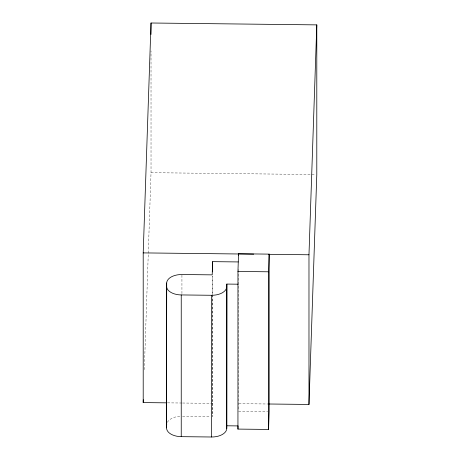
<?xml version="1.0" encoding="UTF-8"?>
<svg xmlns="http://www.w3.org/2000/svg" width="460" height="460" viewBox="0 0 460 460"><rect width="100%" height="100%" fill="white"/><g stroke="black" fill="none" stroke-linecap="round" stroke-linejoin="round"><path stroke-width="0.34" stroke-dasharray="2.3 1.72" d="M144.325 369.633L151.024 172.678L151.024 50.933M212.641 295.032L212.641 403.362L212.192 416.582L212.192 276.224M238.631 408.997L238.809 271.48M151.024 172.678L315.359 174.541M167.543 402.856L181.861 403.017M182.574 403.023L212.641 403.362M238.809 403.661L268.168 403.995M238.544 411.418L267.731 411.752M182.562 416.248L210.3 416.559M238.809 269.439L238.809 270.802M212.641 275.954L212.641 294.348M181.936 275.201L181.936 293.595M167.336 422.337A14.961 8.636 0 0 1 180.59 416.26"/><path stroke-width="0.69" d="M166.825 402.845L143.204 402.58L143.204 252.896L151.024 23L316.796 24.88L316.796 174.558L308.976 404.455L268.881 404.001M143.204 402.58L143.301 399.711M238.056 284.2L226.843 284.067L226.751 428.53A14.961 8.636 0 0 1 211.496 437L181.24 436.655A14.961 8.636 0 0 1 166.572 427.852L166.681 282.986A14.961 8.636 0 0 1 181.936 274.522L212.192 274.861L212.641 261.648L238.263 261.935M166.572 427.852L166.681 282.986M226.751 428.53L226.843 284.067M237.946 271.452L238.544 253.776L269.157 254.121L269.157 411.763L268.554 429.439L237.946 429.094L237.946 271.452L268.554 271.797L269.157 254.121M237.946 429.094L238.056 425.914L226.843 425.787M308.976 404.455L308.976 254.777L316.796 24.88M143.204 252.896L253.719 254.15M268.789 254.322L308.976 254.777M166.572 286.131A14.961 8.636 0 0 0 181.24 294.94L211.496 295.28A14.961 8.636 0 0 0 226.751 286.816M268.554 271.797L268.554 429.439M238.544 253.776L238.544 255.162M212.641 261.648L212.641 271.866M211.496 295.28L211.496 437M181.24 294.94L181.24 436.655M151.024 23L151.024 34.46M166.681 424.706A14.961 8.636 0 0 1 166.767 423.93"/></g></svg>
